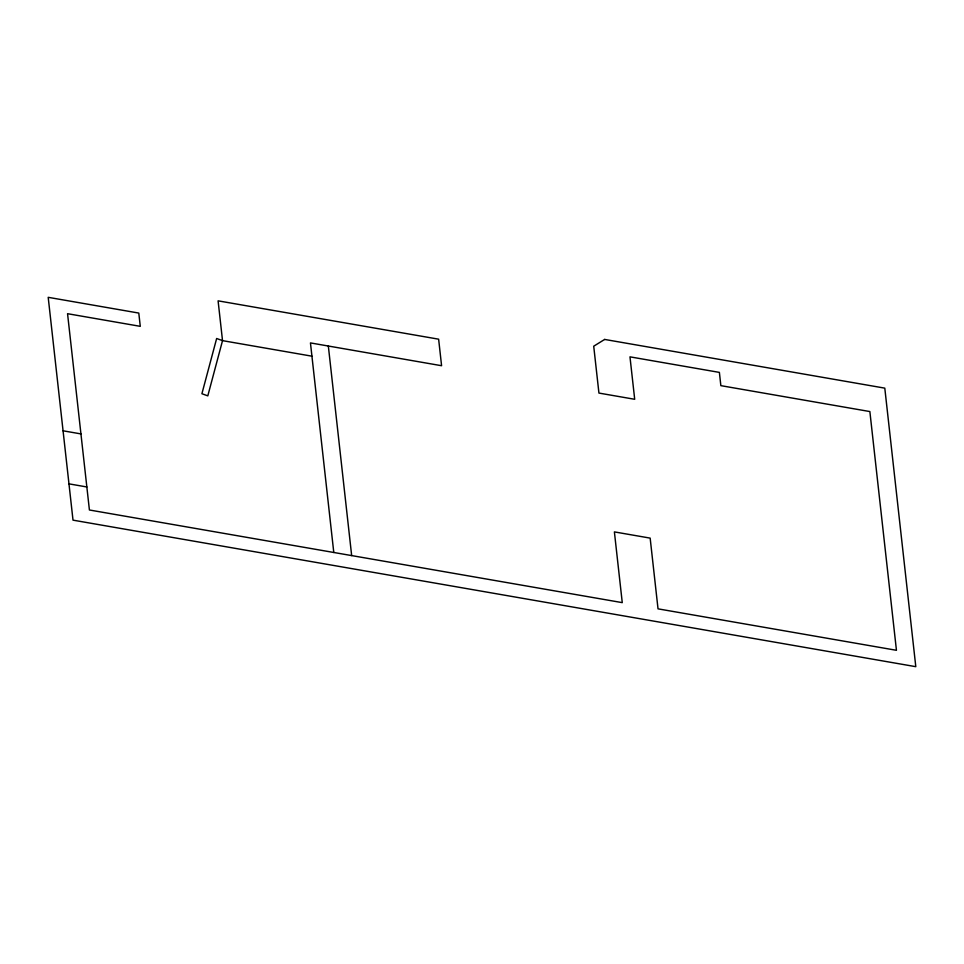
<?xml version="1.0" encoding="UTF-8"?>
<svg xmlns="http://www.w3.org/2000/svg" width="964" height="964" viewBox="0 0 964 964"><rect width="100%" height="100%" fill="white"/><g stroke="black" fill="none" stroke-linecap="round" stroke-linejoin="round"><path stroke-width="1.45" d="M311.938 356.186L222.527 340.641L216.647 338.497L201.91 393.722L207.802 395.867L222.527 340.641L218.093 300.84L438.632 339.183L441.584 365.718L310.456 342.919L333.785 552.48M63.058 430.8L80.94 433.908M68.962 483.856L86.844 486.965M328.338 346.028L351.667 555.589M604.657 339.436L593.716 346.209L598.933 393.071L634.698 399.289L629.974 356.849L719.385 372.393L720.855 385.648L869.865 411.556L896.448 650.302L658.026 608.85L650.158 538.117L614.393 531.899L622.262 602.633L89.411 509.992L67.552 313.698L140.274 326.338L138.792 313.071L48.2 297.322L73.011 520.15L915.8 666.678L884.795 388.143L604.657 339.436"/></g></svg>
